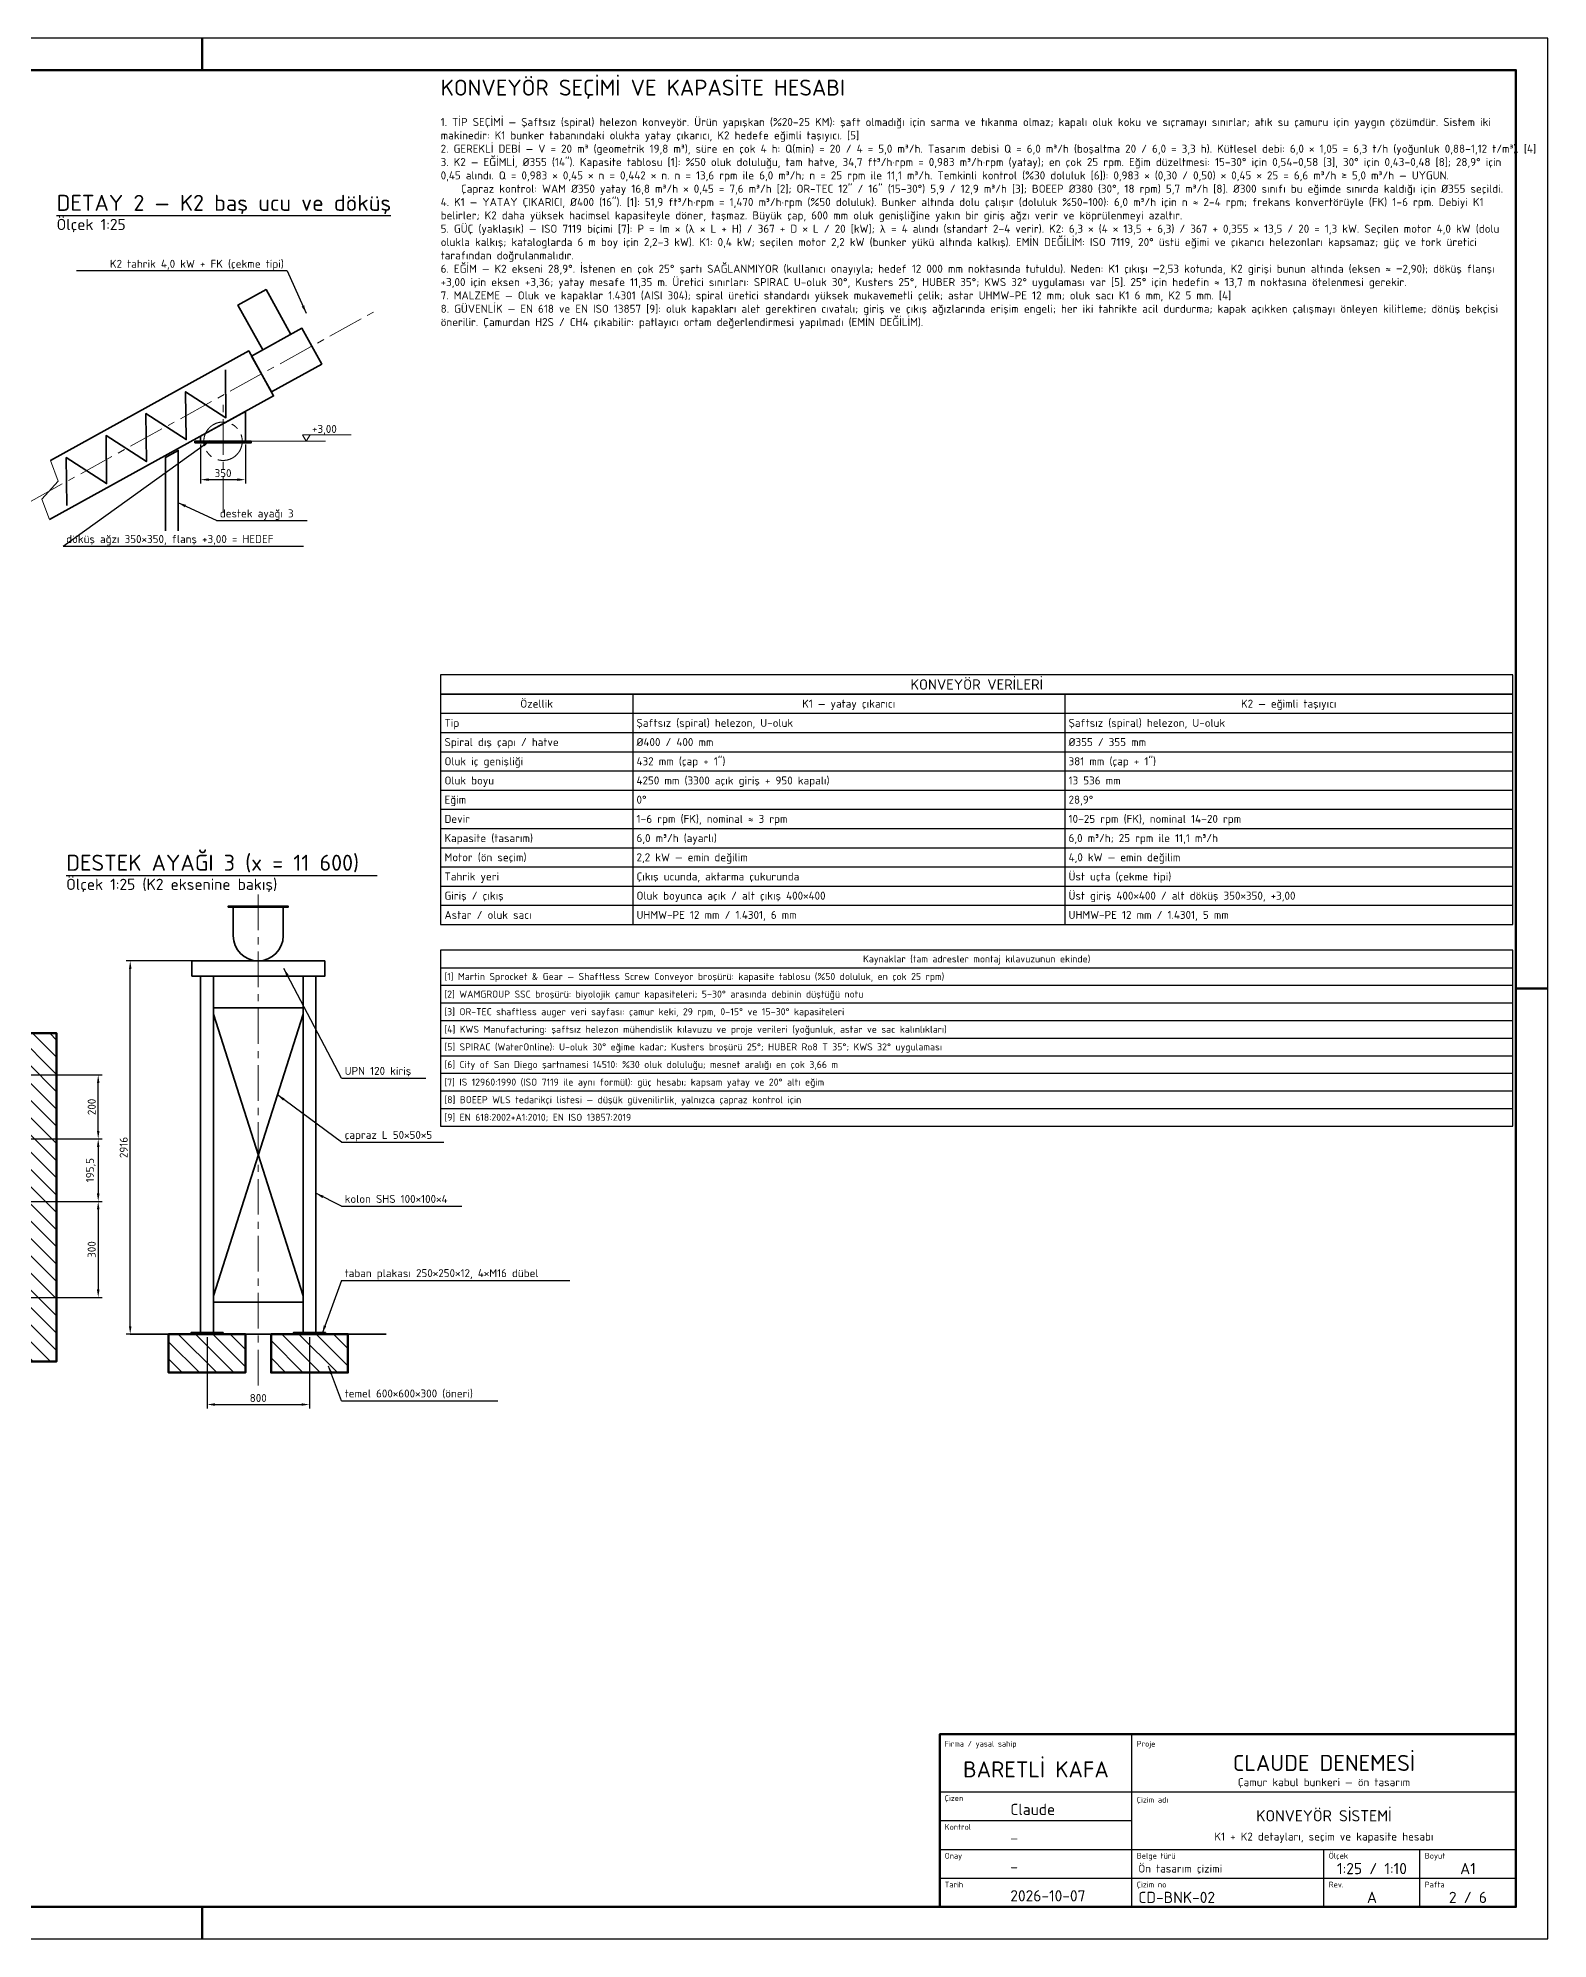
# Model space of a CAD drawing. Header units: millimetres. Extents: x 0 to 120410, y -42000 to 5469.
# Drawn here: x 54230 to 66025, y -42000 to -27150 of the extents above; entities that cross this region are included whole.
import ezdxf
from ezdxf.enums import TextEntityAlignment as Align

# ---------------------------------------------------------------- set-up
doc = ezdxf.new("R2010")
doc.units = ezdxf.units.MM
doc.linetypes.add('CENTER', pattern=[50.8, 31.75, -6.35, 6.35, -6.35])
for name, color, linetype, lineweight in [('CL-ANTET', 7, 'Continuous', 70), ('CL-ANTET-INCE', 7, 'Continuous', 25), ('CL-BETON-EK', 30, 'Continuous', 50), ('CL-CELIK', 4, 'Continuous', 35), ('CL-EKSEN', 1, 'CENTER', 18), ('CL-INCE', 7, 'Continuous', 18), ('CL-KONVEYOR', 5, 'Continuous', 35), ('CL-OLCU', 2, 'Continuous', 18), ('CL-TABLO', 7, 'Continuous', 25), ('CL-TARAMA', 8, 'Continuous', 18), ('CL-YAZI', 7, 'Continuous', 25), ('CL-ZEMIN', 8, 'Continuous', 35)]:
    doc.layers.add(name, color=color, linetype=linetype, lineweight=lineweight)
doc.styles.add('CL-ISO', font='isocpeur.ttf')
doc.dimstyles.new('CL-S25', dxfattribs={"dimscale": 25, "dimtxt": 2.5, "dimasz": 2.5, "dimexe": 1.25, "dimexo": 1, "dimgap": 0.8, "dimtad": 1, "dimdec": 0, "dimtxsty": 'CL-ISO', "dimcen": 2.5, "dimadec": 1, "dimazin": 0, "dimtfac": 1, "dimtmove": 0, "dimatfit": 3, "dimfxl": 1, "dimarcsym": 0})
doc.dimstyles.new('CL-S25-K2.5', dxfattribs={"dimscale": 25, "dimtxt": 2.5, "dimasz": 2.5, "dimexe": 1.25, "dimexo": 1, "dimgap": 0.8, "dimtad": 1, "dimdec": 0, "dimlfac": 0.4, "dimtxsty": 'CL-ISO', "dimcen": 2.5, "dimadec": 1, "dimazin": 0, "dimtfac": 1, "dimtmove": 0, "dimatfit": 3, "dimfxl": 1, "dimarcsym": 0})

# ---------------------------------------------------------------- blocks, each defined once
blk = doc.blocks.new('*D307')
at = {"layer": 'CL-OLCU', "color": 0, "lineweight": -2, "transparency": 16777216}
for p, q in [((55500, -30325), (55500, -30631)), ((55850, -30325), (55850, -30631)), ((55562, -30600), (55788, -30600))]:
    blk.add_line(p, q, dxfattribs=at)
at = {"layer": 'CL-OLCU', "color": 0, "transparency": 16777216}
for points in [[(55562, -30590), (55562, -30610), (55500, -30600)], [(55788, -30590), (55788, -30610), (55850, -30600)]]:
    blk.add_solid(points, dxfattribs=at)
at = {"layer": 'Defpoints', "color": 0, "transparency": 16777216}
for p in [(55500, -30300), (55850, -30300), (55850, -30600)]:
    blk.add_point(p, dxfattribs=at)
at = {"layer": 'CL-OLCU', "color": 0, "transparency": 16777216, "insert": (55675, -30549), "char_height": 62.5, "attachment_point": 5, "style": 'CL-ISO'}
blk.add_mtext('350', dxfattribs=at)
blk = doc.blocks.new('*D315')
at = {"layer": 'CL-OLCU', "color": 0, "lineweight": -2, "transparency": 16777216}
for p, q in [((53264, -35250), (54731, -35250)), ((54700, -35688), (54700, -35313)), ((53264, -35750), (54731, -35750))]:
    blk.add_line(p, q, dxfattribs=at)
at = {"layer": 'CL-OLCU', "color": 0, "transparency": 16777216}
for points in [[(54690, -35313), (54710, -35313), (54700, -35250)], [(54690, -35688), (54710, -35688), (54700, -35750)]]:
    blk.add_solid(points, dxfattribs=at)
at = {"layer": 'Defpoints', "color": 0, "transparency": 16777216}
for p in [(53239, -35250), (54700, -35250), (53239, -35750)]:
    blk.add_point(p, dxfattribs=at)
at = {"layer": 'CL-OLCU', "color": 0, "transparency": 16777216, "insert": (54649, -35500), "char_height": 62.5, "attachment_point": 5, "rotation": 90, "style": 'CL-ISO'}
blk.add_mtext('200', dxfattribs=at)
blk = doc.blocks.new('*D316')
at = {"layer": 'CL-OLCU', "color": 0, "lineweight": -2, "transparency": 16777216}
for p, q in [((53264, -35750), (54731, -35750)), ((54700, -35813), (54700, -36176)), ((53264, -36239), (54731, -36239))]:
    blk.add_line(p, q, dxfattribs=at)
at = {"layer": 'CL-OLCU', "color": 0, "transparency": 16777216}
for points in [[(54690, -35813), (54710, -35813), (54700, -35750)], [(54690, -36176), (54710, -36176), (54700, -36239)]]:
    blk.add_solid(points, dxfattribs=at)
at = {"layer": 'Defpoints', "color": 0, "transparency": 16777216}
for p in [(53239, -35750), (53239, -36239), (54700, -36239)]:
    blk.add_point(p, dxfattribs=at)
at = {"layer": 'CL-OLCU', "color": 0, "transparency": 16777216, "insert": (54643, -35994), "char_height": 62.5, "attachment_point": 5, "rotation": 90, "style": 'CL-ISO'}
blk.add_mtext('195,5', dxfattribs=at)
blk = doc.blocks.new('*D317')
at = {"layer": 'CL-OLCU', "color": 0, "lineweight": -2, "transparency": 16777216}
for p, q in [((53900, -36239), (54731, -36239)), ((54700, -36301), (54700, -36926)), ((53900, -36989), (54731, -36989))]:
    blk.add_line(p, q, dxfattribs=at)
at = {"layer": 'CL-OLCU', "color": 0, "transparency": 16777216}
for points in [[(54690, -36301), (54710, -36301), (54700, -36239)], [(54690, -36926), (54710, -36926), (54700, -36989)]]:
    blk.add_solid(points, dxfattribs=at)
at = {"layer": 'Defpoints', "color": 0, "transparency": 16777216}
for p in [(53875, -36239), (53875, -36989), (54700, -36989)]:
    blk.add_point(p, dxfattribs=at)
at = {"layer": 'CL-OLCU', "color": 0, "transparency": 16777216, "insert": (54649, -36614), "char_height": 62.5, "attachment_point": 5, "rotation": 90, "style": 'CL-ISO'}
blk.add_mtext('300', dxfattribs=at)
blk = doc.blocks.new('*D318')
at = {"layer": 'CL-OLCU', "color": 0, "lineweight": -2, "transparency": 16777216}
for p, q in [((55550, -37300), (55550, -37856)), ((56350, -37300), (56350, -37856)), ((55612, -37825), (56288, -37825))]:
    blk.add_line(p, q, dxfattribs=at)
at = {"layer": 'CL-OLCU', "color": 0, "transparency": 16777216}
for points in [[(55612, -37815), (55612, -37835), (55550, -37825)], [(56288, -37815), (56288, -37835), (56350, -37825)]]:
    blk.add_solid(points, dxfattribs=at)
at = {"layer": 'Defpoints', "color": 0, "transparency": 16777216}
for p in [(55550, -37275), (56350, -37275), (56350, -37825)]:
    blk.add_point(p, dxfattribs=at)
at = {"layer": 'CL-OLCU', "color": 0, "transparency": 16777216, "insert": (55950, -37774), "char_height": 62.5, "attachment_point": 5, "style": 'CL-ISO'}
blk.add_mtext('800', dxfattribs=at)
blk = doc.blocks.new('*D319')
at = {"layer": 'CL-OLCU', "color": 0, "lineweight": -2, "transparency": 16777216}
for p, q in [((55525, -34359), (54919, -34359)), ((54950, -37213), (54950, -34422)), ((55525, -37275), (54919, -37275))]:
    blk.add_line(p, q, dxfattribs=at)
at = {"layer": 'CL-OLCU', "color": 0, "transparency": 16777216}
for points in [[(54940, -34422), (54960, -34422), (54950, -34359)], [(54940, -37213), (54960, -37213), (54950, -37275)]]:
    blk.add_solid(points, dxfattribs=at)
at = {"layer": 'Defpoints', "color": 0, "transparency": 16777216}
for p in [(54950, -34359), (55550, -34359), (55550, -37275)]:
    blk.add_point(p, dxfattribs=at)
at = {"layer": 'CL-OLCU', "color": 0, "transparency": 16777216, "insert": (54899, -35817), "char_height": 62.5, "attachment_point": 5, "rotation": 90, "style": 'CL-ISO'}
blk.add_mtext('2916', dxfattribs=at)

msp = doc.modelspace()

# ---------------------------------------------------------------- hatches: boundary and pattern name
at = {"layer": 'CL-TARAMA'}
h = msp.add_hatch(dxfattribs=at)
h.set_pattern_fill('ANSI31', color=256, scale=30, angle=90, style=0)
h.paths.add_polyline_path([(51125, -34925), (51625, -34925), (51625, -36988.75), (53875, -36988.75), (53875, -34925), (54375, -34925), (54375, -37488.75), (51125, -37488.75)])
h = msp.add_hatch(dxfattribs=at)
h.set_pattern_fill('ANSI31', color=256, scale=30, angle=90, style=0)
h.paths.add_polyline_path([(55250, -37275), (55850, -37275), (55850, -37575), (55250, -37575)])
h = msp.add_hatch(dxfattribs=at)
h.set_pattern_fill('ANSI31', color=256, scale=30, angle=90, style=0)
h.paths.add_polyline_path([(56050, -37275), (56650, -37275), (56650, -37575), (56050, -37575)])

# ---------------------------------------------------------------- linework, layer by layer
at = {"layer": 'CL-ANTET'}
for p, q in [((55512.5, -27150), (55512.5, -27400)), ((66025, -34575), (65775, -34575)), ((55512.5, -42000), (55512.5, -41750))]:
    msp.add_line(p, q, dxfattribs=at)
for points in [[(45500, -41750), (65775, -41750), (65775, -27400), (45500, -27400)], [(61275, -41750), (65775, -41750), (65775, -40400), (61275, -40400)]]:
    msp.add_lwpolyline(points, close=True, dxfattribs=at)
at = {"layer": 'CL-ANTET-INCE'}
for p, q in [((62775, -41750), (62775, -40400)), ((61275, -40850), (65775, -40850)), ((61275, -41075), (62775, -41075)), ((61275, -41300), (62775, -41300)), ((62775, -41300), (65775, -41300)), ((64275, -41750), (64275, -41300)), ((65025, -41750), (65025, -41300)), ((61275, -41525), (65775, -41525))]:
    msp.add_line(p, q, dxfattribs=at)
msp.add_lwpolyline([(45000, -42000), (66025, -42000), (66025, -27150), (45000, -27150)], close=True, dxfattribs=at)
at = {"layer": 'CL-BETON-EK'}
for points in [[(51125, -34925), (51625, -34925), (51625, -36988.75), (53875, -36988.75), (53875, -34925), (54375, -34925), (54375, -37488.75), (51125, -37488.75)], [(55250, -37275), (55850, -37275), (55850, -37575), (55250, -37575)], [(56050, -37275), (56650, -37275), (56650, -37575), (56050, -37575)]]:
    msp.add_lwpolyline(points, close=True, dxfattribs=at)
at = {"layer": 'CL-CELIK'}
for p, q in [((55600, -34725), (56300, -34725)), ((55600, -36975), (56300, -34775)), ((56300, -36975), (55600, -34775)), ((55600, -37025), (56300, -37025))]:
    msp.add_line(p, q, dxfattribs=at)
msp.add_lwpolyline([(55225, -31000), (55225, -30426.72), (55325, -30371.52), (55325, -31000)], dxfattribs=at)
for points in [[(55430, -34479.12), (56470, -34479.12), (56470, -34359.12), (55430, -34359.12)], [(55500, -37263), (55600, -37263), (55600, -34479.12), (55500, -34479.12)], [(56300, -37263), (56400, -37263), (56400, -34479.12), (56300, -34479.12)], [(55425, -37275), (55675, -37275), (55675, -37263), (55425, -37263)], [(56225, -37275), (56475, -37275), (56475, -37263), (56225, -37263)]]:
    msp.add_lwpolyline(points, close=True, dxfattribs=at)
at = {"layer": 'CL-EKSEN', "ltscale": 8.75}
for p, q in [((54175, -30768.04), (56875, -29277.56)), ((55675, -30850), (55675, -30000)), ((55950, -37675), (55950, -33759.12))]:
    msp.add_line(p, q, dxfattribs=at)
msp.add_circle((55675, -30300), 150, dxfattribs=at)
at = {"layer": 'CL-INCE'}
msp.add_lwpolyline([(54325.93, -30450.57), (54385.93, -30610.57), (54259.48, -30751.6), (54319.48, -30911.6)], dxfattribs=at)
at = {"layer": 'CL-KONVEYOR'}
for points in [[(55985.22, -29585.99), (55791.91, -29235.8), (56010.77, -29114.98), (56204.09, -29465.17)], [(54325.93, -30450.57), (55875.93, -29594.92), (56069.48, -29945.54), (54319.48, -30911.6)], [(54454.74, -30802.09), (54450.65, -30427.4), (54765.53, -30630.52), (54761.44, -30255.84), (55076.32, -30458.96), (55072.23, -30084.27), (55387.11, -30287.39), (55383.02, -29912.71), (55697.9, -30115.83), (55693.81, -29741.14)]]:
    msp.add_lwpolyline(points, dxfattribs=at)
for points in [[(55897.67, -29634.32), (56291.63, -29416.84), (56446.28, -29696.99), (56052.33, -29914.47)], [(55500, -30259.92), (55850, -30066.7), (55850, -30300), (55500, -30300)], [(55455, -30312), (55895, -30312), (55895, -30300), (55455, -30300)], [(55715, -33939.12), (56185, -33939.12), (56185, -33933.12), (55715, -33933.12)]]:
    msp.add_lwpolyline(points, close=True, dxfattribs=at)
msp.add_lwpolyline([(55754.5, -33939.12), (55754.5, -34163.62, 1), (56145.5, -34163.62), (56145.5, -33939.12)], format="xyb", dxfattribs=at)
at = {"layer": 'CL-OLCU'}
for p, q in [((56295, -30250), (56675, -30250)), ((55895, -30300), (56475, -30300))]:
    msp.add_line(p, q, dxfattribs=at)
msp.add_lwpolyline([(56325, -30300), (56295, -30250), (56355, -30250)], close=True, dxfattribs=at)
at = {"layer": 'CL-TABLO'}
for p, q in [((58875, -32275), (58875, -34075)), ((62250, -32275), (62250, -34075)), ((57375, -32425), (65750, -32425)), ((57375, -32575), (65750, -32575)), ((57375, -32725), (65750, -32725)), ((57375, -32875), (65750, -32875)), ((57375, -33025), (65750, -33025)), ((57375, -33175), (65750, -33175)), ((57375, -33325), (65750, -33325)), ((57375, -33475), (65750, -33475)), ((57375, -33625), (65750, -33625)), ((57375, -33775), (65750, -33775)), ((57375, -33925), (65750, -33925)), ((57375, -34412.5), (65750, -34412.5)), ((57375, -34550), (65750, -34550)), ((57375, -34687.5), (65750, -34687.5)), ((57375, -34825), (65750, -34825)), ((57375, -34962.5), (65750, -34962.5)), ((57375, -35100), (65750, -35100)), ((57375, -35237.5), (65750, -35237.5)), ((57375, -35375), (65750, -35375)), ((57375, -35512.5), (65750, -35512.5))]:
    msp.add_line(p, q, dxfattribs=at)
for points in [[(57375, -32275), (65750, -32275), (65750, -32125), (57375, -32125)], [(57375, -34075), (65750, -34075), (65750, -32275), (57375, -32275)], [(57375, -35650), (65750, -35650), (65750, -34275), (57375, -34275)]]:
    msp.add_lwpolyline(points, close=True, dxfattribs=at)
at = {"layer": 'CL-YAZI'}
for p, q in [((54375, -28537.5), (56985, -28537.5)), ((56175, -28970), (54531.25, -28970)), ((56175, -28970), (56325, -29300)), ((54425, -31120), (55575, -30295)), ((55625, -30920), (55325, -30780)), ((55625, -30920), (56331.25, -30920)), ((54425, -31120), (56303.12, -31120)), ((54450, -33692.5), (56880, -33692.5)), ((56600, -35275), (56150, -34419.12)), ((56600, -35275), (57259.38, -35275)), ((56600, -35775), (56100, -35405)), ((56600, -35775), (57400, -35775)), ((56600, -36275), (56400, -36175)), ((56600, -36275), (57540.62, -36275)), ((56600, -36855), (56450, -37269)), ((56600, -36855), (58384.38, -36855)), ((56600, -37795), (56500, -37525)), ((56600, -37795), (57821.88, -37795))]:
    msp.add_line(p, q, dxfattribs=at)
for points in [[(56325, -29300), (56308.62, -29238.79), (56289.65, -29247.41)], [(55575, -30295), (55518.14, -30322.97), (55530.29, -30339.9)], [(55325, -30780), (55377.23, -30815.87), (55386.04, -30796.99)], [(56150, -34419.12), (56169.87, -34479.29), (56188.31, -34469.59)], [(56100, -35405), (56144.04, -35450.55), (56156.44, -35433.8)], [(56400, -36175), (56451.24, -36212.27), (56460.56, -36193.63)], [(56450, -37269), (56481.08, -37213.79), (56461.5, -37206.69)], [(56500, -37525), (56511.94, -37587.23), (56531.48, -37579.99)]]:
    msp.add_solid(points, dxfattribs=at)
at = {"layer": 'CL-ZEMIN'}
msp.add_line((54950, -37275), (56950, -37275), dxfattribs=at)

# ---------------------------------------------------------------- texts
at = {"layer": 'CL-OLCU', "style": 'CL-ISO'}
msp.add_text('+3,00', height=62.5, dxfattribs=at).set_placement((56370, -30235))
at = {"layer": 'CL-YAZI', "style": 'CL-ISO'}
for s, height, p in [('KONVEYÖR SEÇİMİ VE KAPASİTE HESABI', 125, (57375, -27600)), ('DETAY 2 — K2 baş ucu ve döküş', 125, (54375, -28500)), ('Ölçek 1:25', 87.5, (54375, -28650)), ('destek ayağı 3', 62.5, (55650, -30895)), ('döküş ağzı 350×350, flanş +3,00 = HEDEF', 62.5, (54450, -31095)), ('DESTEK AYAĞI 3 (x = 11 600)', 125, (54450, -33655)), ('Ölçek 1:25 (K2 eksenine bakış)', 87.5, (54450, -33805)), ('UPN 120 kiriş', 62.5, (56625, -35250)), ('çapraz L 50×50×5', 62.5, (56625, -35750)), ('kolon SHS 100×100×4', 62.5, (56625, -36250)), ('taban plakası 250×250×12, 4×M16 dübel', 62.5, (56625, -36830)), ('temel 600×600×300 (öneri)', 62.5, (56625, -37770))]:
    msp.add_text(s, height=height, dxfattribs=at).set_placement(p)
msp.add_text('K2 tahrik 4,0 kW + FK (çekme tipi)', height=62.5, dxfattribs=at).set_placement((56150, -28945), align=Align.RIGHT)
for s, height, p in [('KONVEYÖR VERİLERİ', 81.25, (61562.5, -32200)), ('Özellik', 62.5, (58125, -32350)), ('K1 — yatay çıkarıcı', 62.5, (60562.5, -32350)), ('K2 — eğimli taşıyıcı', 62.5, (64000, -32350)), ('Kaynaklar (tam adresler montaj kılavuzunun ekinde)', 55, (61562.5, -34343.75)), ('CLAUDE DENEMESİ', 125, (64275, -40625)), ('BARETLİ KAFA', 125, (62025, -40675)), ('Çamur kabul bunkeri — ön tasarım', 62.5, (64275, -40775)), ('KONVEYÖR SİSTEMİ', 87.5, (64275, -41037.5)), ('K1 + K2 detayları, seçim ve kapasite hesabı', 62.5, (64275, -41200)), ('1:25 / 1:10', 87.5, (64650, -41450)), ('A1', 87.5, (65400, -41450)), ('A', 87.5, (64650, -41675)), ('2 / 6', 87.5, (65400, -41675))]:
    msp.add_text(s, height=height, dxfattribs=at).set_placement(p, align=Align.MIDDLE_CENTER)
for s, height, p in [('Tip', 62.5, (57405, -32500)), ('Şaftsız (spiral) helezon, U-oluk', 62.5, (58905, -32500)), ('Şaftsız (spiral) helezon, U-oluk', 62.5, (62280, -32500)), ('Spiral dış çapı / hatve', 62.5, (57405, -32650)), ('Ø400 / 400 mm', 62.5, (58905, -32650)), ('Ø355 / 355 mm', 62.5, (62280, -32650)), ('Oluk iç genişliği', 62.5, (57405, -32800)), ('432 mm (çap + 1")', 62.5, (58905, -32800)), ('381 mm (çap + 1")', 62.5, (62280, -32800)), ('Oluk boyu', 62.5, (57405, -32950)), ('4250 mm (3300 açık giriş + 950 kapalı)', 62.5, (58905, -32950)), ('13 536 mm', 62.5, (62280, -32950)), ('Eğim', 62.5, (57405, -33100)), ('0°', 62.5, (58905, -33100)), ('28,9°', 62.5, (62280, -33100)), ('Devir', 62.5, (57405, -33250)), ('1–6 rpm (FK), nominal ≈ 3 rpm', 62.5, (58905, -33250)), ('10–25 rpm (FK), nominal 14–20 rpm', 62.5, (62280, -33250)), ('Kapasite (tasarım)', 62.5, (57405, -33400)), ('6,0 m³/h (ayarlı)', 62.5, (58905, -33400)), ('6,0 m³/h; 25 rpm ile 11,1 m³/h', 62.5, (62280, -33400)), ('Motor (ön seçim)', 62.5, (57405, -33550)), ('2,2 kW — emin değilim', 62.5, (58905, -33550)), ('4,0 kW — emin değilim', 62.5, (62280, -33550)), ('Tahrik yeri', 62.5, (57405, -33700)), ('Çıkış ucunda, aktarma çukurunda', 62.5, (58905, -33700)), ('Üst uçta (çekme tipi)', 62.5, (62280, -33700)), ('Giriş / çıkış', 62.5, (57405, -33850)), ('Oluk boyunca açık / alt çıkış 400×400', 62.5, (58905, -33850)), ('Üst giriş 400×400 / alt döküş 350×350, +3,00', 62.5, (62280, -33850)), ('Astar / oluk sacı', 62.5, (57405, -34000)), ('UHMW-PE 12 mm / 1.4301, 6 mm', 62.5, (58905, -34000)), ('UHMW-PE 12 mm / 1.4301, 5 mm', 62.5, (62280, -34000)), ('[1] Martin Sprocket & Gear — Shaftless Screw Conveyor broşürü: kapasite tablosu (%50 doluluk, en çok 25 rpm)', 55, (57405, -34481.25)), ('[2] WAMGROUP SSC broşürü: biyolojik çamur kapasiteleri; 5–30° arasında debinin düştüğü notu', 55, (57405, -34618.75)), ('[3] OR-TEC shaftless auger veri sayfası: çamur keki, 29 rpm, 0–15° ve 15–30° kapasiteleri', 55, (57405, -34756.25)), ('[4] KWS Manufacturing: şaftsız helezon mühendislik kılavuzu ve proje verileri (yoğunluk, astar ve sac kalınlıkları)', 55, (57405, -34893.75)), ('[5] SPIRAC (WaterOnline): U-oluk 30° eğime kadar; Kusters broşürü 25°; HUBER Ro8 T 35°; KWS 32° uygulaması', 55, (57405, -35031.25)), ('[6] City of San Diego şartnamesi 14510: %30 oluk doluluğu; mesnet aralığı en çok 3,66 m', 55, (57405, -35168.75)), ('[7] IS 12960:1990 (ISO 7119 ile aynı formül): güç hesabı; kapsam yatay ve 20° altı eğim', 55, (57405, -35306.25)), ('[8] BOEEP WLS tedarikçi listesi — düşük güvenilirlik, yalnızca çapraz kontrol için', 55, (57405, -35443.75)), ('[9] EN 618:2002+A1:2010; EN ISO 13857:2019', 55, (57405, -35581.25)), ('Firma / yasal sahip', 45, (61312.5, -40475)), ('Proje', 45, (62812.5, -40475)), ('Çizen', 45, (61312.5, -40900)), ('Claude', 87.5, (61825, -40987.5)), ('Çizim adı', 45, (62812.5, -40912.5)), ('Kontrol', 45, (61312.5, -41125)), ('—', 62.5, (61825, -41212.5)), ('Onay', 45, (61312.5, -41350)), ('Belge türü', 45, (62812.5, -41350)), ('Ön tasarım çizimi', 62.5, (62825, -41450)), ('Ölçek', 45, (64312.5, -41350)), ('Boyut', 45, (65062.5, -41350)), ('Tarih', 45, (61312.5, -41575)), ('—', 62.5, (61825, -41437.5)), ('Çizim no', 45, (62812.5, -41575)), ('Rev.', 45, (64312.5, -41575)), ('Pafta', 45, (65062.5, -41575)), ('2026-10-07', 87.5, (61825, -41662.5)), ('CD-BNK-02', 87.5, (62825, -41675))]:
    msp.add_text(s, height=height, dxfattribs=at).set_placement(p, align=Align.MIDDLE_LEFT)
at = {"layer": 'CL-YAZI', "insert": (57375, -27775), "char_height": 62.5, "width": 8375, "attachment_point": 1, "style": 'CL-ISO'}
msp.add_mtext('1. TİP SEÇİMİ — Şaftsız (spiral) helezon konveyör. Ürün yapışkan (%20–25 KM): şaft olmadığı için sarma ve tıkanma olmaz; kapalı oluk koku ve sıçramayı sınırlar; atık su çamuru için yaygın çözümdür. Sistem iki makinedir: K1 bunker tabanındaki olukta yatay çıkarıcı, K2 hedefe eğimli taşıyıcı. [5]\\P2. GEREKLİ DEBİ — V = 20 m³ (geometrik 19,8 m³), süre en çok 4 h: Q(min) = 20 / 4 = 5,0 m³/h. Tasarım debisi Q = 6,0 m³/h (boşaltma 20 / 6,0 = 3,3 h). Kütlesel debi: 6,0 × 1,05 = 6,3 t/h (yoğunluk 0,88–1,12 t/m³). [4]\\P3. K2 — EĞİMLİ, Ø355 (14"). Kapasite tablosu [1]: %50 oluk doluluğu, tam hatve, 34,7 ft³/h·rpm = 0,983 m³/h·rpm (yatay); en çok 25 rpm. Eğim düzeltmesi: 15–30° için 0,54–0,58 [3], 30° için 0,43–0,48 [8]; 28,9° için 0,45 alındı. Q = 0,983 × 0,45 × n = 0,442 × n. n = 13,6 rpm ile 6,0 m³/h; n = 25 rpm ile 11,1 m³/h. Temkinli kontrol (%30 doluluk [6]): 0,983 × (0,30 / 0,50) × 0,45 × 25 = 6,6 m³/h ≥ 5,0 m³/h — UYGUN.\\P    Çapraz kontrol: WAM Ø350 yatay 16,8 m³/h × 0,45 = 7,6 m³/h [2]; OR-TEC 12" / 16" (15–30°) 5,9 / 12,9 m³/h [3]; BOEEP Ø380 (30°, 18 rpm) 5,7 m³/h [8]. Ø300 sınıfı bu eğimde sınırda kaldığı için Ø355 seçildi.\\P4. K1 — YATAY ÇIKARICI, Ø400 (16"). [1]: 51,9 ft³/h·rpm = 1,470 m³/h·rpm (%50 doluluk). Bunker altında dolu çalışır (doluluk %50–100): 6,0 m³/h için n ≈ 2–4 rpm; frekans konvertörüyle (FK) 1–6 rpm. Debiyi K1 belirler; K2 daha yüksek hacimsel kapasiteyle döner, taşmaz. Büyük çap, 600 mm oluk genişliğine yakın bir giriş ağzı verir ve köprülenmeyi azaltır.\\P5. GÜÇ (yaklaşık) — ISO 7119 biçimi [7]: P = Im × (λ × L + H) / 367 + D × L / 20 [kW]; λ = 4 alındı (standart 2–4 verir). K2: 6,3 × (4 × 13,5 + 6,3) / 367 + 0,355 × 13,5 / 20 = 1,3 kW. Seçilen motor 4,0 kW (dolu olukla kalkış; kataloglarda 6 m boy için 2,2–3 kW). K1: 0,4 kW; seçilen motor 2,2 kW (bunker yükü altında kalkış). EMİN DEĞİLİM: ISO 7119, 20° üstü eğimi ve çıkarıcı helezonları kapsamaz; güç ve tork üretici tarafından doğrulanmalıdır.\\P6. EĞİM — K2 ekseni 28,9°. İstenen en çok 25° şartı SAĞLANMIYOR (kullanıcı onayıyla; hedef 12 000 mm noktasında tutuldu). Neden: K1 çıkışı −2,53 kotunda, K2 girişi bunun altında (eksen ≈ −2,90); döküş flanşı +3,00 için eksen +3,36; yatay mesafe 11,35 m. Üretici sınırları: SPIRAC U-oluk 30°, Kusters 25°, HUBER 35°; KWS 32° uygulaması var [5]. 25° için hedefin ≈ 13,7 m noktasına ötelenmesi gerekir.\\P7. MALZEME — Oluk ve kapaklar 1.4301 (AISI 304); spiral üretici standardı yüksek mukavemetli çelik; astar UHMW-PE 12 mm; oluk sacı K1 6 mm, K2 5 mm. [4]\\P8. GÜVENLİK — EN 618 ve EN ISO 13857 [9]: oluk kapakları alet gerektiren cıvatalı; giriş ve çıkış ağızlarında erişim engeli; her iki tahrikte acil durdurma; kapak açıkken çalışmayı önleyen kilitleme; dönüş bekçisi önerilir. Çamurdan H2S / CH4 çıkabilir: patlayıcı ortam değerlendirmesi yapılmadı (EMİN DEĞİLİM).', dxfattribs=at)

# ---------------------------------------------------------------- dimensions: what is measured, and where the dimension line sits
at = {"layer": 'CL-OLCU'}
dim = msp.add_linear_dim(base=(55850, -30600), p1=(55500, -30300), p2=(55850, -30300), text='350', dimstyle='CL-S25', dxfattribs=at)
dim.commit()
dim.dimension.update_dxf_attribs({"geometry": '*D307', "text_midpoint": (55675, -30548.75)})
dim = msp.add_linear_dim(base=(54950, -34359.12), p1=(55550, -37275), p2=(55550, -34359.12), angle=90, dimstyle='CL-S25', dxfattribs=at)
dim.commit()
dim.dimension.update_dxf_attribs({"geometry": '*D319', "text_midpoint": (54898.75, -35817.06)})
for base, p1, p2, text, picture, middle in [((54700, -35250), (53238.75, -35750), (53238.75, -35250), '200', '*D315', (54648.75, -35500)), ((54700, -36238.75), (53238.75, -35750), (53238.75, -36238.75), '195,5', '*D316', (54642.5, -35994.38)), ((54700, -36988.75), (53875, -36238.75), (53875, -36988.75), '300', '*D317', (54648.75, -36613.75))]:
    dim = msp.add_linear_dim(base=base, p1=p1, p2=p2, angle=90, text=text, dimstyle='CL-S25-K2.5', dxfattribs=at)
    dim.commit()
    dim.dimension.update_dxf_attribs({"geometry": picture, "text_midpoint": middle})
dim = msp.add_linear_dim(base=(56350, -37825), p1=(55550, -37275), p2=(56350, -37275), dimstyle='CL-S25', dxfattribs=at)
dim.commit()
dim.dimension.update_dxf_attribs({"geometry": '*D318', "text_midpoint": (55950, -37773.75)})

doc.saveas('drawing.dxf')
